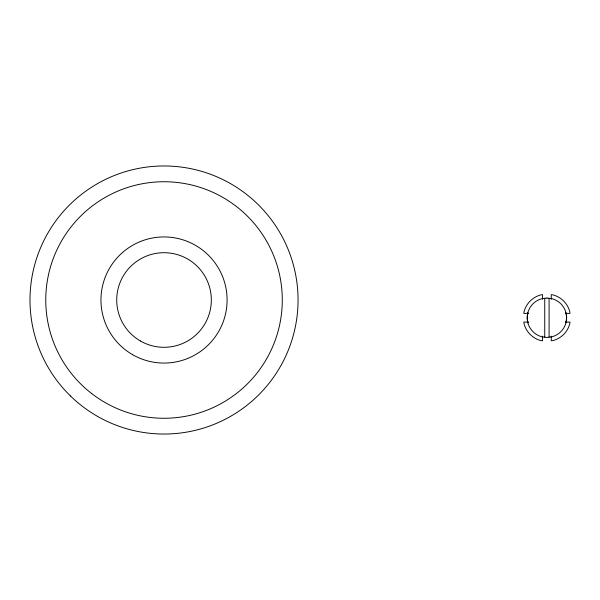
<?xml version="1.0" encoding="UTF-8"?>
<svg xmlns="http://www.w3.org/2000/svg" width="600" height="600" viewBox="0 0 600 600"><rect width="100%" height="100%" fill="white"/><g stroke="black" fill="none" stroke-linecap="round" stroke-linejoin="round"><path stroke-width="0.9" d="M527.88 312.638L527.205 317.737L527.88 322.837M565.957 322.837L566.625 317.737L565.957 312.638M528.525 313.403L523.838 313.403L524.07 311.618A23.655 23.655 0 0 1 540.795 294.892L542.58 294.653L542.58 299.34M565.312 313.403L570 313.403L569.768 311.618A23.655 23.655 0 0 0 553.043 294.892L551.257 294.653L551.257 299.34M528.525 322.072L523.838 322.072L524.07 323.858A23.655 23.655 0 0 0 540.795 340.582L542.58 340.822L542.58 336.135M565.312 322.072L570 322.072L569.768 323.858A23.655 23.655 0 0 1 553.043 340.582L551.257 340.822L551.257 336.135M549.082 298.312L549.082 337.163M544.748 298.312L544.748 337.163M546.915 298.028L541.815 298.702A19.71 19.71 0 0 0 541.815 336.78L546.915 337.447L552.023 336.78A19.71 19.71 0 0 0 552.023 298.702L546.915 298.028M70.492 396.007A134.032 134.032 0 0 0 293.933 332.993A134.032 134.032 0 0 0 127.642 171A134.032 134.032 0 0 0 70.492 396.007M140.37 340.965A47.303 47.303 0 0 0 211.327 300A47.303 47.303 0 0 0 140.37 259.035A47.303 47.303 0 0 0 140.37 340.965M91.74 393.607A118.267 118.267 0 0 0 281.228 315.788A118.267 118.267 0 0 0 119.093 190.605A118.267 118.267 0 0 0 91.74 393.607M132.488 354.623A63.075 63.075 0 0 0 227.093 300A63.075 63.075 0 0 0 132.488 245.377A63.075 63.075 0 0 0 132.488 354.623"/></g></svg>
